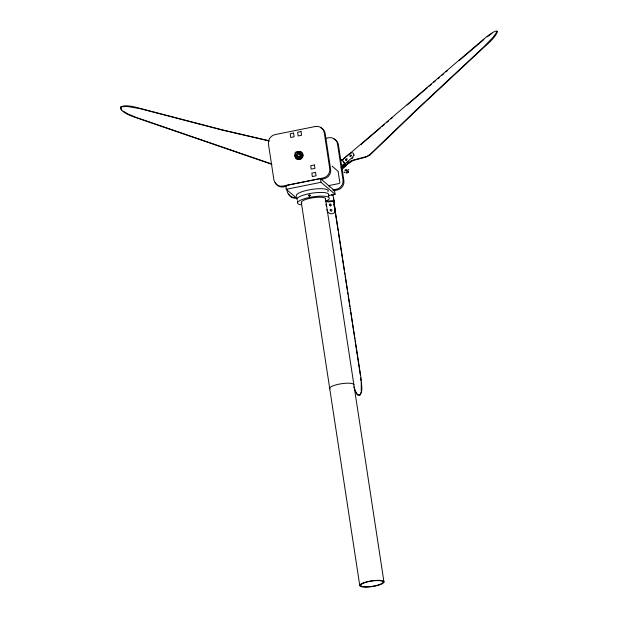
<?xml version="1.0" encoding="UTF-8"?>
<svg xmlns="http://www.w3.org/2000/svg" width="618" height="618" viewBox="0 0 618 618"><rect width="100%" height="100%" fill="white"/><g stroke="black" fill="none" stroke-linecap="round" stroke-linejoin="round"><path stroke-width="0.93" d="M347.308 172.708L348.444 172.005L347.347 172.777A1.475 0.633 -35.6 0 1 346.234 172.183A1.475 0.633 -35.6 0 1 348.351 170.947A1.475 0.633 -35.6 0 1 347.617 172.522M361.236 391.619L361.252 382.642M328.289 201.723L330.197 201.414L328.336 201.777M361.144 392.345L359.892 395.095M346.69 170.259L346.165 170.236M346.652 170.313L346.698 169.911L345.964 170.251M345.161 169.965A1.29 1.058 -83.2 0 1 345.841 170.916L345.323 169.919L344.914 170.236M339.46 183.438L328.266 185.709M121.035 106.651L120.858 108.691M344.249 172.453L344.435 172.422A1.29 1.058 -83.2 0 1 343.987 172.067M344.682 172.159L344.411 172.445M360.897 144.62L380.703 127.663M382.163 126.404L384.365 124.527M386.567 122.642L388.768 120.757M390.97 118.872L392.438 117.621M407.1 105.06L427.641 87.493M340.41 160.672L341.808 159.483L346.026 165.191L352.994 160.51L365.817 157.181L369.742 155.203L417.312 109.51L483.222 47.972C501.213 32.885 502.728 22.642 481.669 40.858L342.302 160.023L342.565 160.317M341.561 160.433L348.683 154.353A4.357 2.14 -42.1 0 1 353.233 153.287A9.278 4.558 -42.1 0 1 353.689 154.075A4.357 2.14 -42.1 0 1 351.449 158.254L341.453 166.783M429.108 86.242L431.31 84.357M433.512 82.48L435.705 80.603M437.907 78.725L439.375 77.474M441.576 75.589L443.778 73.712M445.98 71.835L447.447 70.583M459.189 60.564L483.94 39.521M341.777 165.771L344.581 163.376L341.808 159.483M341.105 167.818C341.854 164.334 345.64 167.323 342.457 166.667M343.307 165.941L345.439 164.125M346.852 162.913L348.274 161.7M341.484 168.235L342.835 167.084M343.685 166.358L345.81 164.542M341.182 169.224L346.883 164.365M348.305 163.152L351.155 160.719M342.264 169.046L346.466 165.462L346.088 165.045M487.285 36.81L492.028 33.426M332.932 195.072L334.191 201.089L325.987 201.514M325.555 201.337L334.191 201.089M120.997 106.767L127.231 106.458L140.332 108.729L222.573 130.174L269.479 141.082M359.931 395.072L357.397 394.856L354.446 389.448M359.521 395.265C363.979 391.14 360.711 382.959 360.974 377.768L333.782 201.321M325.756 138.332L328.567 137.768A8.065 7.679 -49.6 0 1 337.505 143.955L342.998 179.923A8.065 7.679 -49.6 0 1 336.424 189.239L332.669 189.996M328.521 195.605L335.095 194.284L334.523 190.56L320.441 178.579L285.701 185.585L286.265 189.301L296.833 198.285M286.559 186.288L283.747 186.86A8.065 7.679 -49.6 0 1 275.381 182.619M320.317 179.483L324.071 178.733A8.065 7.679 -49.6 0 0 330.645 169.417L325.153 133.449A8.065 7.679 -49.6 0 0 320.881 127.764M286.265 189.301L321.012 182.302L335.095 194.284M333.565 190.753L337.32 189.996A8.065 7.679 -49.6 0 0 343.894 180.688L338.401 144.712A8.065 7.679 -49.6 0 0 333.504 138.787M496.478 31.201L497.011 31.348M331.402 194.909L333.249 194.894M325.261 201.391L333.882 201.267M325.771 201.684L332.407 201.63M359.545 395.165C355.589 395.59 355.389 389.332 353.759 386.976M310.514 195.388L309.533 195.798L309.494 196.856M268.73 140.641L222.758 129.958L140.518 108.513C115.697 101.035 114.16 110.753 136.447 117.791L271.92 164.349M271.194 163.816L137.544 117.883M136.632 117.567L128.32 114.114M348.367 169.456L348.768 169.78M127.625 113.782L123.237 111.155M332.105 166.203L337.915 171.147M121.808 109.965L120.966 108.922M344.581 163.376L344.952 163.793M345.331 164.21L345.709 164.627M346.026 165.191L345.763 164.898L352.731 160.216L367.077 156.362L370.414 154.098L417.05 109.224L482.959 47.679L492.955 37.428L497.15 31.626M343.932 162.302L343.508 161.738L343.902 162.271M297.582 201.066L297.575 202.38M328.382 195.419C329.216 198.633 328.583 193.094 328.382 195.419A16.122 3.778 -8.7 0 0 312.662 193.079A16.122 3.778 -8.7 0 0 297.335 199.993M334.006 204.288L335.033 210.916M335.327 212.808L338.123 230.784M338.417 232.677L342.38 258.239M342.673 260.132L344.296 270.537M344.589 272.43L344.883 274.322M345.176 276.215L347.378 290.414M347.671 292.306L347.965 294.199M348.258 296.092L349.865 306.528M338.146 171.518L339.861 182.758M333.349 197.775L335.134 209.487A4.357 3.608 60.5 0 1 332.028 213.697A9.278 7.686 60.5 0 1 330.452 213.635A4.357 3.608 60.5 0 1 327.339 211.155M350.159 308.436L350.445 310.336M350.738 312.237L352.337 322.704M352.623 324.612L354.802 338.88M355.095 340.788L360.317 375.041M333.99 204.257L334.408 206.96M329.054 185.369L329.317 187.069M325.423 198.239L383.979 582.048A12.252 2.866 -8.7 0 1 365.524 587.1A12.252 2.866 -8.7 0 1 366.065 582.001A12.252 2.866 -8.7 0 1 383.979 582.048M325.98 204.149L326.258 205.948M320.441 178.579L321.012 182.302M301.337 202.526L359.738 585.385M286.876 189.286L287.161 191.178A8.065 7.679 -49.6 0 0 296.099 197.366M360.75 377.892L361.051 380.742M301.908 203.16A12.252 2.866 -8.7 0 1 312.098 197.899A12.252 2.866 -8.7 0 1 325.47 199.15M301.059 204.782A16.122 3.778 -8.7 0 1 302.426 199.405A16.122 3.778 -8.7 0 1 324.126 196.223A16.122 3.778 -8.7 0 1 325.995 201.12M296.771 196.277A16.122 3.778 -8.7 0 1 312.09 189.363A16.122 3.778 -8.7 0 1 327.872 191.711M296.424 152.414A4.195 3.994 -49.6 0 1 302.89 154.176A4.195 3.994 -49.6 0 1 298.509 159.606A4.195 3.994 -49.6 0 1 295.404 153.673M296.995 198.123A8.065 7.679 -49.6 0 1 288.629 193.89M329.997 388.946A12.252 2.866 -8.7 0 1 340.51 383.871A12.252 2.866 -8.7 0 1 353.905 384.906M346.729 170.213A1.475 0.633 -35.6 0 1 347.355 169.996M327.007 210.367A4.357 3.608 60.5 0 1 326.806 209.556M334.817 209.664A4.357 3.608 60.5 0 1 334.778 211.263M330.228 209.641A0.966 0.803 60.5 0 1 330.414 209.548M330.715 204.805A0.966 0.803 60.5 0 1 330.298 205.948M354.114 154.979A4.357 2.14 -42.1 0 1 354.021 155.543M352.994 157.459A4.357 2.14 -42.1 0 1 351.827 158.672M348.954 154.747A4.357 2.14 -42.1 0 1 350.321 153.797M350.576 156.006A0.966 0.479 -42.1 0 1 350.754 155.829M345.987 160.356A0.966 0.479 -42.1 0 1 346.312 159.637M298.525 154.183A1.421 1.352 -49.6 0 1 300.317 155.218A1.421 1.352 -49.6 0 1 298.903 156.872A1.421 1.352 -49.6 0 1 297.598 155.257M298.911 154.245A1.29 1.228 -49.6 0 1 300.232 155.489A1.29 1.228 -49.6 0 1 298.826 156.771A1.29 1.228 -49.6 0 1 297.752 155.303M300.201 154.909A1.29 1.228 -49.6 0 1 300.688 155.327M299.375 157.312A1.29 1.228 -49.6 0 1 299.066 157.219M298.309 153.542A2.117 2.016 -49.6 0 1 301.005 155.234A2.117 2.016 -49.6 0 1 298.594 157.536A2.117 2.016 -49.6 0 1 297.073 154.732M300.294 154.824A1.421 1.352 -49.6 0 1 300.587 155.01M296.493 152.499A4.032 3.839 -49.6 0 1 302.735 154.307A4.032 3.839 -49.6 0 1 298.27 159.39A4.032 3.839 -49.6 0 1 295.682 153.426M296.771 152.994A3.445 3.283 -49.6 0 1 302.094 154.183A3.445 3.283 -49.6 0 1 298.873 158.849A3.445 3.283 -49.6 0 1 295.813 154.376M296.818 153.032A3.445 3.283 -49.6 0 1 302.14 154.222A3.445 3.283 -49.6 0 1 298.919 158.888A3.445 3.283 -49.6 0 1 295.86 154.407M298.339 153.573A2.117 2.016 -49.6 0 1 301.012 155.118A2.117 2.016 -49.6 0 1 298.911 157.582A2.117 2.016 -49.6 0 1 296.964 155.172M308.482 195.381C309.749 198.903 311.186 192.623 308.482 195.381M315.327 126.497L275.002 134.624A8.065 7.679 -49.6 0 0 268.428 143.94L273.913 179.908A8.065 7.679 -49.6 0 0 282.851 186.095L323.175 177.969A8.065 7.679 -49.6 0 0 329.749 168.66L324.257 132.685A8.065 7.679 -49.6 0 0 315.327 126.497M293.581 133.048L290.166 133.735L290.73 137.451L294.145 136.763L293.581 133.048M301.005 131.549L297.59 132.237L298.162 135.96L301.576 135.272L301.005 131.549M314.415 164.967L310.692 165.717L311.217 169.131L314.941 168.382L314.415 164.967M315.551 172.391L311.827 173.14L312.345 176.555L316.068 175.798L315.551 172.391M366.026 586.83A11.286 2.642 -8.7 0 0 383.021 582.179A11.286 2.642 -8.7 0 0 366.528 582.133A11.286 2.642 -8.7 0 0 366.026 586.83M329.425 204.643A0.966 0.803 60.5 0 0 330.615 205.771A0.966 0.803 60.5 0 0 330.754 204.21A0.966 0.803 60.5 0 0 329.425 204.643M330.244 210.035A0.966 0.803 60.5 0 0 331.433 211.163A0.966 0.803 60.5 0 0 331.572 209.602A0.966 0.803 60.5 0 0 330.244 210.035M346.265 160.085A0.966 0.479 -42.1 0 0 347.131 158.811A0.966 0.479 -42.1 0 0 345.786 159.413A0.966 0.479 -42.1 0 0 346.265 160.085M350.53 156.454A0.966 0.479 -42.1 0 0 351.387 155.172A0.966 0.479 -42.1 0 0 350.051 155.775A0.966 0.479 -42.1 0 0 350.53 156.454M296.486 154.461A1.29 1.228 -49.6 0 0 297.273 152.383A1.29 1.228 -49.6 0 0 295.126 152.816A1.29 1.228 -49.6 0 0 296.486 154.461M296.447 155.558A3.384 3.229 -49.6 0 0 296.377 156.122A3.384 3.229 -49.6 0 1 296.416 155.535"/></g></svg>
